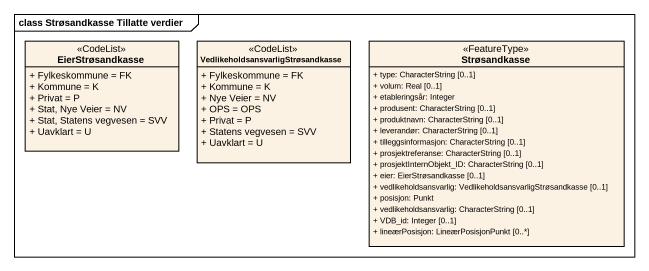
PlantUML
@startuml
mainframe class Strøsandkasse Tillatte verdier
hide circle
hide empty members
skinparam classAttributeIconSize 0
class EierStrøsandkasse <<CodeList>> {
  + Fylkeskommune = FK
  + Kommune = K
  + Privat = P
  + Stat, Nye Veier = NV
  + Stat, Statens vegvesen = SVV
  + Uavklart = U
}
class "VedlikeholdsansvarligStrøsandkasse" as VedlikeholdsansvarligStrøsan <<CodeList>> {
  + Fylkeskommune = FK
  + Kommune = K
  + Nye Veier = NV
  + OPS = OPS
  + Privat = P
  + Statens vegvesen = SVV
  + Uavklart = U
}
class Strøsandkasse <<FeatureType>> {
  + type: CharacterString [0..1]
  + volum: Real [0..1]
  + etableringsår: Integer
  + produsent: CharacterString [0..1]
  + produktnavn: CharacterString [0..1]
  + leverandør: CharacterString [0..1]
  + tilleggsinformasjon: CharacterString [0..1]
  + prosjektreferanse: CharacterString [0..1]
  + prosjektInternObjekt_ID: CharacterString [0..1]
  + eier: EierStrøsandkasse [0..1]
  + vedlikeholdsansvarlig: VedlikeholdsansvarligStrøsandkasse [0..1]
  + posisjon: Punkt
  + vedlikeholdsansvarlig: CharacterString [0..1]
  + VDB_id: Integer [0..1]
  + lineærPosisjon: LineærPosisjonPunkt [0..*]
}
@enduml
